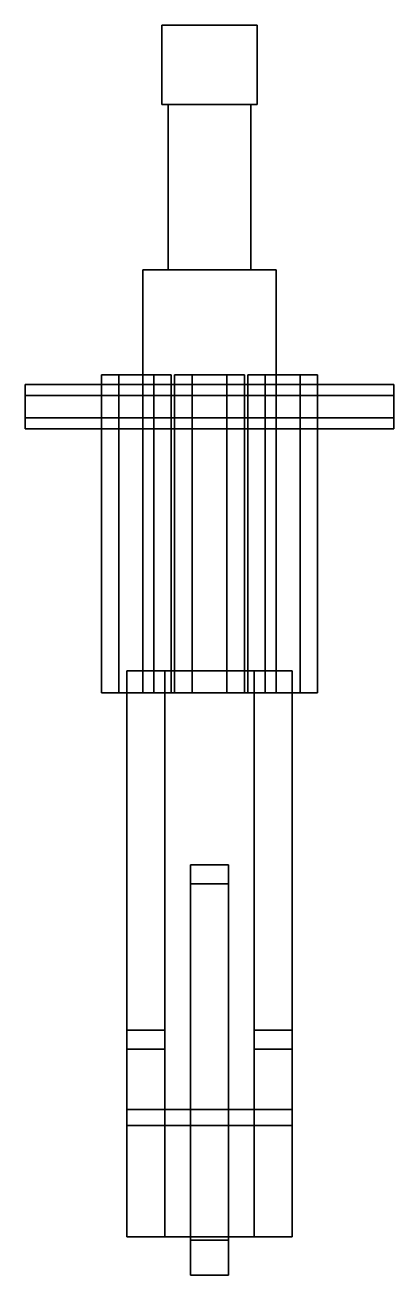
# Model space of a CAD drawing. Extents: x -0.58 to 0.58, y -2.73 to 1.2.
import ezdxf

# ---------------------------------------------------------------- set-up
doc = ezdxf.new("R2010")
doc.units = 0
doc.layers.add('SLEEVE', color=5, linetype='CONTINUOUS')

msp = doc.modelspace()

# ---------------------------------------------------------------- linework, layer by layer
at = {"layer": 'SLEEVE'}
for points in [[(0.15, 1.2, -0.13), (0.15, 1.2, -0.4), (-0.15, 1.2, -0.4), (-0.15, 1.2, -0.13)], [(-0.15, 1.2, -0.4), (-0.15, 0.95, -0.4), (-0.15, 0.95, -0.13), (-0.15, 1.2, -0.13)], [(0.15, 1.2, -0.4), (0.15, 0.95, -0.4), (-0.15, 0.95, -0.4), (-0.15, 1.2, -0.4)], [(-0.15, 1.2, -0.13), (-0.15, 0.95, -0.13), (0.15, 0.95, -0.13), (0.15, 1.2, -0.13)], [(0.15, 0.95, -0.13), (0.15, 0.95, -0.4), (0.15, 1.2, -0.4), (0.15, 1.2, -0.13)], [(-0.15, 0.95, -0.13), (-0.15, 0.95, -0.4), (0.15, 0.95, -0.4), (0.15, 0.95, -0.13)], [(-0.13, 0.95, -0.36), (-0.13, 0.43, -0.36), (-0.13, 0.43, -0.19), (-0.13, 0.95, -0.19)], [(0.13, 0.95, -0.36), (0.13, 0.43, -0.36), (-0.13, 0.43, -0.36), (-0.13, 0.95, -0.36)], [(-0.13, 0.95, -0.19), (-0.13, 0.43, -0.19), (0.13, 0.43, -0.19), (0.13, 0.95, -0.19)], [(0.13, 0.43, -0.19), (0.13, 0.43, -0.36), (0.13, 0.95, -0.36), (0.13, 0.95, -0.19)], [(-0.21, 0.43, 0.21), (-0.21, -0.9, 0.21), (0.21, -0.9, 0.21), (0.21, 0.43, 0.21)], [(-0.21, 0.43, -0.29), (-0.21, -0.9, -0.29), (-0.21, -0.9, 0.21), (-0.21, 0.43, 0.21)], [(0.21, 0.43, 0.21), (0.21, 0.43, -0.54), (-0.21, 0.43, -0.54), (-0.21, 0.43, 0.21)], [(0.21, 0.43, -0.54), (0.21, -0.83, -0.54), (-0.21, -0.83, -0.54), (-0.21, 0.43, -0.54)], [(-0.21, 0.43, -0.54), (-0.21, -0.83, -0.54), (-0.21, -0.83, -0.29), (-0.21, 0.43, -0.29)], [(0.21, -0.9, 0.21), (0.21, -0.9, -0.29), (0.21, 0.43, -0.29), (0.21, 0.43, 0.21)], [(0.21, -0.83, -0.29), (0.21, -0.83, -0.54), (0.21, 0.43, -0.54), (0.21, 0.43, -0.29)], [(-0.285, 0.1, -0.1147), (-0.34, 0.1, -0.21), (-0.34, -0.9, -0.21), (-0.285, -0.9, -0.1147)], [(-0.34, 0.1, -0.21), (-0.285, 0.1, -0.3053), (-0.285, -0.9, -0.3053), (-0.34, -0.9, -0.21)], [(-0.12, 0.1, -0.21), (-0.34, 0.1, -0.21), (-0.285, 0.1, -0.1147), (-0.175, 0.1, -0.1147)], [(-0.175, 0.1, -0.3053), (-0.285, 0.1, -0.3053), (-0.34, 0.1, -0.21), (-0.12, 0.1, -0.21)], [(-0.175, 0.1, -0.1147), (-0.285, 0.1, -0.1147), (-0.285, -0.9, -0.1147), (-0.175, -0.9, -0.1147)], [(-0.285, 0.1, -0.3053), (-0.175, 0.1, -0.3053), (-0.175, -0.9, -0.3053), (-0.285, -0.9, -0.3053)], [(-0.12, 0.1, -0.21), (-0.175, 0.1, -0.1147), (-0.175, -0.9, -0.1147), (-0.12, -0.9, -0.21)], [(-0.175, 0.1, -0.3053), (-0.12, 0.1, -0.21), (-0.12, -0.9, -0.21), (-0.175, -0.9, -0.3053)], [(-0.055, 0.1, 0.4053), (-0.11, 0.1, 0.31), (-0.11, -0.9, 0.31), (-0.055, -0.9, 0.4053)], [(-0.11, 0.1, 0.31), (-0.055, 0.1, 0.2147), (-0.055, -0.9, 0.2147), (-0.11, -0.9, 0.31)], [(0.11, 0.1, 0.31), (-0.11, 0.1, 0.31), (-0.055, 0.1, 0.4053), (0.055, 0.1, 0.4053)], [(0.055, 0.1, 0.2147), (-0.055, 0.1, 0.2147), (-0.11, 0.1, 0.31), (0.11, 0.1, 0.31)], [(0.055, 0.1, 0.4053), (-0.055, 0.1, 0.4053), (-0.055, -0.9, 0.4053), (0.055, -0.9, 0.4053)], [(-0.055, 0.1, 0.2147), (0.055, 0.1, 0.2147), (0.055, -0.9, 0.2147), (-0.055, -0.9, 0.2147)], [(0.11, 0.1, 0.31), (0.055, 0.1, 0.4053), (0.055, -0.9, 0.4053), (0.11, -0.9, 0.31)], [(0.055, 0.1, 0.2147), (0.11, 0.1, 0.31), (0.11, -0.9, 0.31), (0.055, -0.9, 0.2147)], [(0.175, 0.1, -0.1147), (0.12, 0.1, -0.21), (0.12, -0.9, -0.21), (0.175, -0.9, -0.1147)], [(0.12, 0.1, -0.21), (0.175, 0.1, -0.3053), (0.175, -0.9, -0.3053), (0.12, -0.9, -0.21)], [(0.285, 0.1, -0.3053), (0.175, 0.1, -0.3053), (0.12, 0.1, -0.21), (0.34, 0.1, -0.21)], [(0.34, 0.1, -0.21), (0.12, 0.1, -0.21), (0.175, 0.1, -0.1147), (0.285, 0.1, -0.1147)], [(0.285, 0.1, -0.1147), (0.175, 0.1, -0.1147), (0.175, -0.9, -0.1147), (0.285, -0.9, -0.1147)], [(0.175, 0.1, -0.3053), (0.285, 0.1, -0.3053), (0.285, -0.9, -0.3053), (0.175, -0.9, -0.3053)], [(0.34, 0.1, -0.21), (0.285, 0.1, -0.1147), (0.285, -0.9, -0.1147), (0.34, -0.9, -0.21)], [(0.285, 0.1, -0.3053), (0.34, 0.1, -0.21), (0.34, -0.9, -0.21), (0.285, -0.9, -0.3053)], [(0.58, 0.035, 0.0606), (0.58, 0.07), (-0.58, 0.07), (-0.58, 0.035, 0.0606)], [(0.58, 0.07), (0.58, 0.035, -0.0606), (-0.58, 0.035, -0.0606), (-0.58, 0.07)], [(-0.58, -0.035, 0.0606), (-0.58, 0.035, 0.0606), (-0.58, 0.07), (-0.58, -0.07)], [(-0.58, -0.07), (-0.58, 0.07), (-0.58, 0.035, -0.0606), (-0.58, -0.035, -0.0606)], [(0.58, -0.07), (0.58, 0.07), (0.58, 0.035, 0.0606), (0.58, -0.035, 0.0606)], [(0.58, -0.035, -0.0606), (0.58, 0.035, -0.0606), (0.58, 0.07), (0.58, -0.07)], [(0.58, -0.035, 0.0606), (0.58, 0.035, 0.0606), (-0.58, 0.035, 0.0606), (-0.58, -0.035, 0.0606)], [(0.58, 0.035, -0.0606), (0.58, -0.035, -0.0606), (-0.58, -0.035, -0.0606), (-0.58, 0.035, -0.0606)], [(0.58, -0.07), (0.58, -0.035, 0.0606), (-0.58, -0.035, 0.0606), (-0.58, -0.07)], [(0.58, -0.035, -0.0606), (0.58, -0.07), (-0.58, -0.07), (-0.58, -0.035, -0.0606)], [(-0.26, -0.83, -0.38), (-0.26, -1.96, -0.38), (-0.14, -1.96, -0.38), (-0.14, -0.83, -0.38)], [(-0.26, -0.83, -0.53), (-0.26, -2.02, -0.53), (-0.26, -1.96, -0.38), (-0.26, -0.83, -0.38)], [(-0.14, -0.83, -0.53), (-0.14, -2.02, -0.53), (-0.26, -2.02, -0.53), (-0.26, -0.83, -0.53)], [(0.21, -0.83, -0.29), (0.21, -0.9, -0.29), (-0.21, -0.9, -0.29), (-0.21, -0.83, -0.29)], [(-0.21, -0.83, -0.29), (-0.21, -0.83, -0.54), (0.21, -0.83, -0.54), (0.21, -0.83, -0.29)], [(-0.14, -1.96, -0.38), (-0.14, -2.02, -0.53), (-0.14, -0.83, -0.53), (-0.14, -0.83, -0.38)], [(0.26, -0.83, -0.53), (0.26, -2.02, -0.53), (0.14, -2.02, -0.53), (0.14, -0.83, -0.53)], [(0.14, -0.83, -0.53), (0.14, -2.02, -0.53), (0.14, -1.96, -0.38), (0.14, -0.83, -0.38)], [(0.14, -0.83, -0.38), (0.14, -1.96, -0.38), (0.26, -1.96, -0.38), (0.26, -0.83, -0.38)], [(0.26, -1.96, -0.38), (0.26, -2.02, -0.53), (0.26, -0.83, -0.53), (0.26, -0.83, -0.38)], [(-0.175, -0.9, -0.1147), (-0.285, -0.9, -0.1147), (-0.34, -0.9, -0.21), (-0.12, -0.9, -0.21)], [(-0.12, -0.9, -0.21), (-0.34, -0.9, -0.21), (-0.285, -0.9, -0.3053), (-0.175, -0.9, -0.3053)], [(-0.21, -0.9, 0.21), (-0.21, -0.9, -0.29), (0.21, -0.9, -0.29), (0.21, -0.9, 0.21)], [(0.055, -0.9, 0.4053), (-0.055, -0.9, 0.4053), (-0.11, -0.9, 0.31), (0.11, -0.9, 0.31)], [(0.11, -0.9, 0.31), (-0.11, -0.9, 0.31), (-0.055, -0.9, 0.2147), (0.055, -0.9, 0.2147)], [(0.34, -0.9, -0.21), (0.12, -0.9, -0.21), (0.175, -0.9, -0.3053), (0.285, -0.9, -0.3053)], [(0.285, -0.9, -0.1147), (0.175, -0.9, -0.1147), (0.12, -0.9, -0.21), (0.34, -0.9, -0.21)], [(-0.06, -1.44, 0.03), (-0.06, -2.73, 0.03), (0.06, -2.73, 0.03), (0.06, -1.44, 0.03)], [(-0.06, -1.44, -0.08), (-0.06, -2.73, -0.08), (-0.06, -2.73, 0.03), (-0.06, -1.44, 0.03)], [(0.06, -1.44, 0.03), (0.06, -1.44, -0.08), (-0.06, -1.44, -0.08), (-0.06, -1.44, 0.03)], [(0.06, -1.44, -0.08), (0.06, -1.5, -0.08), (-0.06, -1.5, -0.08), (-0.06, -1.44, -0.08)], [(0.06, -2.73, 0.03), (0.06, -2.73, -0.08), (0.06, -1.44, -0.08), (0.06, -1.44, 0.03)], [(-0.06, -1.5, -0.23), (-0.06, -2.62, -0.23), (-0.06, -2.62, -0.08), (-0.06, -1.5, -0.08)], [(0.06, -1.5, -0.08), (0.06, -1.5, -0.23), (-0.06, -1.5, -0.23), (-0.06, -1.5, -0.08)], [(0.06, -1.5, -0.23), (0.06, -2.62, -0.23), (-0.06, -2.62, -0.23), (-0.06, -1.5, -0.23)], [(0.06, -2.62, -0.08), (0.06, -2.62, -0.23), (0.06, -1.5, -0.23), (0.06, -1.5, -0.08)], [(-0.26, -2.02, -0.53), (-0.26, -2.61, -0.25), (-0.26, -2.21, -0.26), (-0.26, -1.96, -0.38)], [(-0.26, -1.96, -0.38), (-0.26, -2.21, -0.26), (-0.14, -2.21, -0.26), (-0.14, -1.96, -0.38)], [(-0.14, -2.21, -0.26), (-0.14, -2.61, -0.25), (-0.14, -2.02, -0.53), (-0.14, -1.96, -0.38)], [(0.14, -2.02, -0.53), (0.14, -2.61, -0.25), (0.14, -2.21, -0.26), (0.14, -1.96, -0.38)], [(0.14, -1.96, -0.38), (0.14, -2.21, -0.26), (0.26, -2.21, -0.26), (0.26, -1.96, -0.38)], [(0.26, -2.21, -0.26), (0.26, -2.61, -0.25), (0.26, -2.02, -0.53), (0.26, -1.96, -0.38)], [(-0.14, -2.02, -0.53), (-0.14, -2.61, -0.25), (-0.26, -2.61, -0.25), (-0.26, -2.02, -0.53)], [(0.26, -2.02, -0.53), (0.26, -2.61, -0.25), (0.14, -2.61, -0.25), (0.14, -2.02, -0.53)], [(-0.26, -2.61, -0.25), (-0.26, -2.61, -0.11), (-0.26, -2.26, -0.17), (-0.26, -2.21, -0.26)], [(-0.26, -2.21, -0.26), (-0.26, -2.26, -0.17), (0.26, -2.26, -0.17), (0.26, -2.21, -0.26)], [(0.14, -2.21, -0.26), (0.14, -2.61, -0.25), (-0.14, -2.61, -0.25), (-0.14, -2.21, -0.26)], [(0.26, -2.26, -0.17), (0.26, -2.61, -0.11), (0.26, -2.61, -0.25), (0.26, -2.21, -0.26)], [(-0.26, -2.26, -0.17), (-0.26, -2.61, -0.11), (0.26, -2.61, -0.11), (0.26, -2.26, -0.17)], [(0.26, -2.61, -0.25), (0.26, -2.61, -0.11), (-0.26, -2.61, -0.11), (-0.26, -2.61, -0.25)], [(-0.06, -2.62, -0.08), (-0.06, -2.62, -0.23), (0.06, -2.62, -0.23), (0.06, -2.62, -0.08)], [(0.06, -2.62, -0.08), (0.06, -2.73, -0.08), (-0.06, -2.73, -0.08), (-0.06, -2.62, -0.08)], [(-0.06, -2.73, 0.03), (-0.06, -2.73, -0.08), (0.06, -2.73, -0.08), (0.06, -2.73, 0.03)]]:
    msp.add_3dface(points, dxfattribs=at)

doc.saveas('drawing.dxf')
